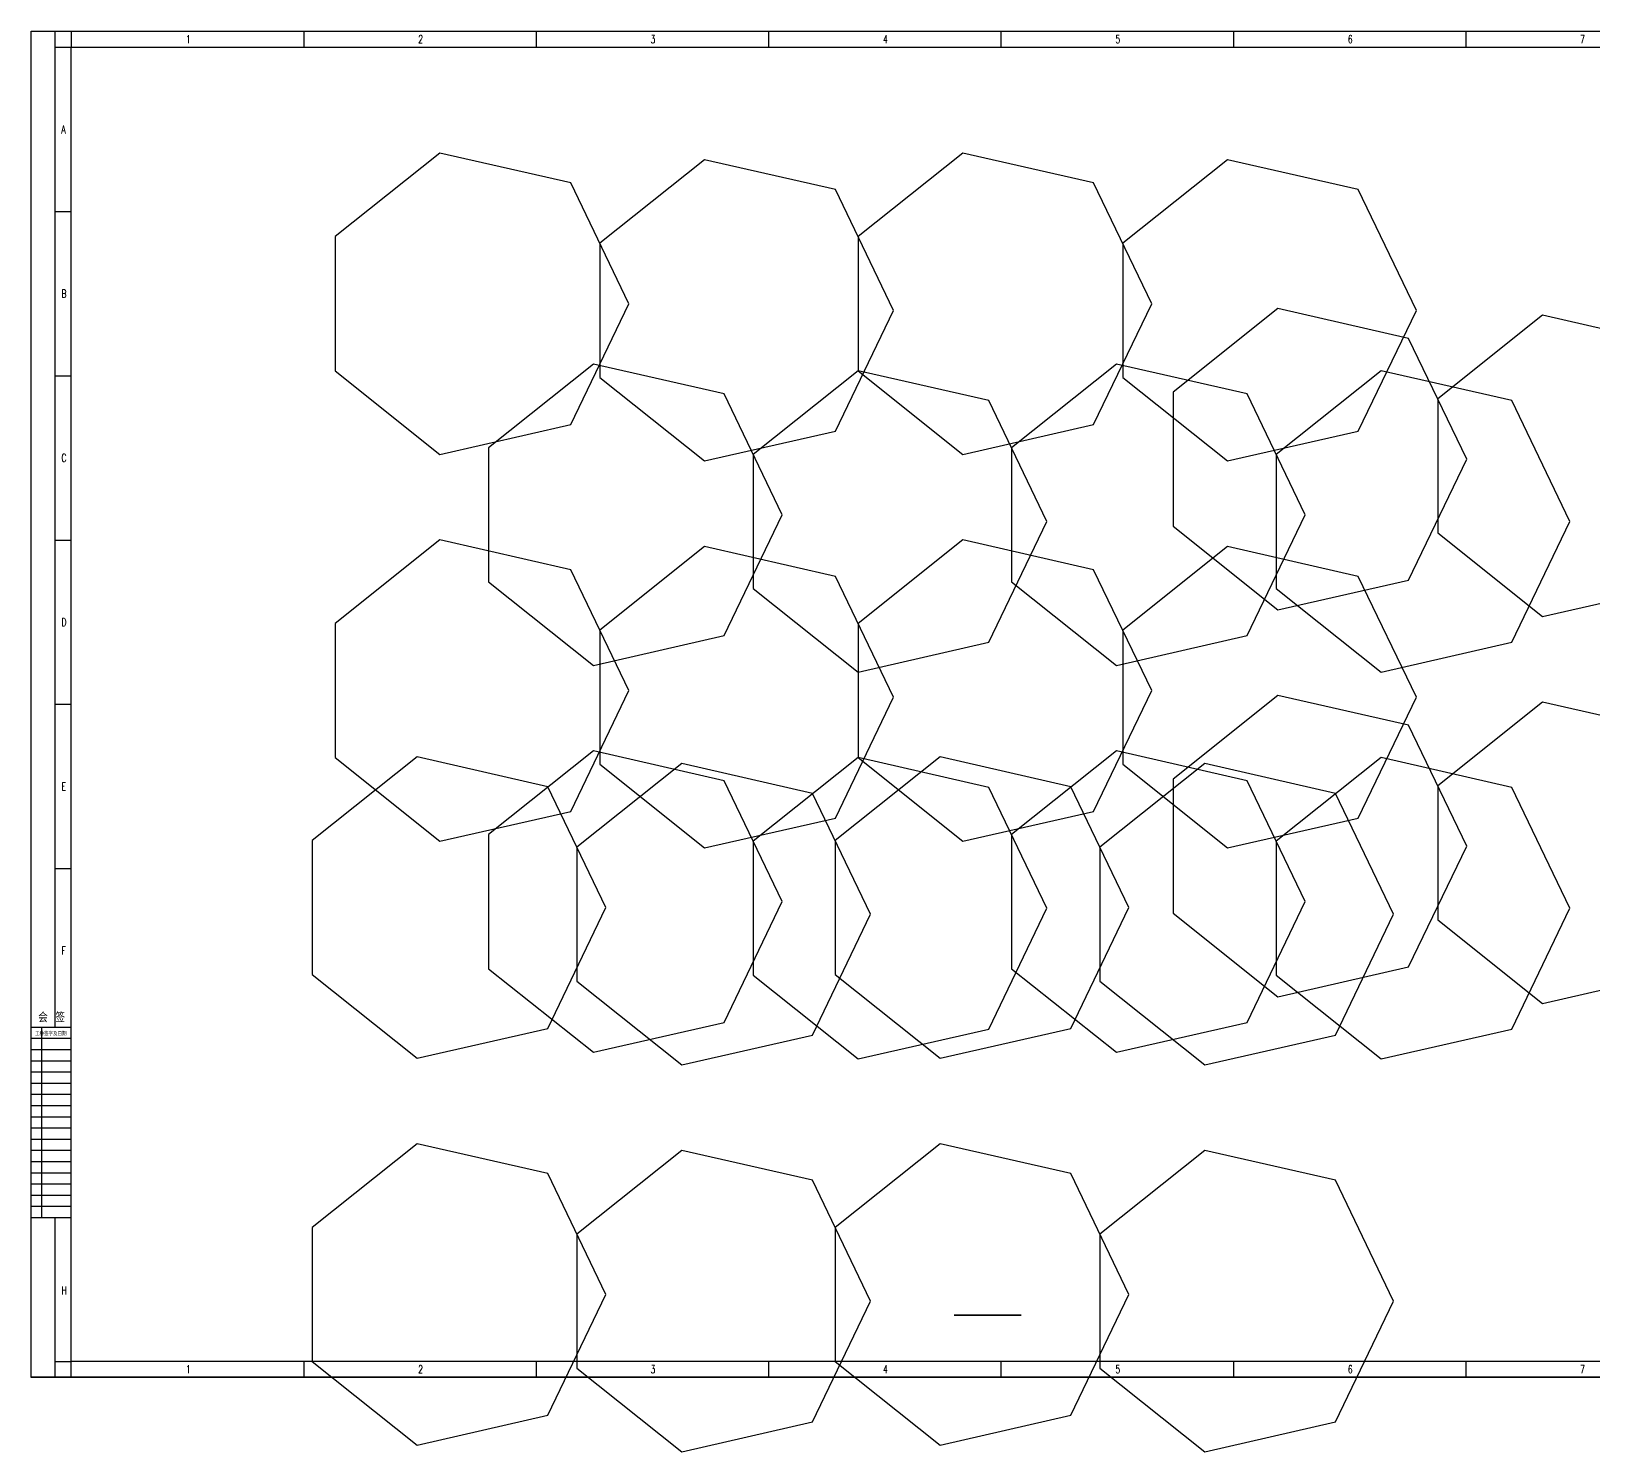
# Model space of a CAD drawing. Extents: x -383207 to 558143, y -95136 to 11777.
# Drawn here: x 415663 to 440067, y -95136 to -72949 of the extents above; entities that cross this region are included whole.
import ezdxf
from ezdxf.enums import TextEntityAlignment as Align

# ---------------------------------------------------------------- set-up
doc = ezdxf.new("R2010")
doc.units = 0
doc.linetypes.add('CONTINOUS', pattern=[0])
doc.layers.get('0').update_dxf_attribs({"linetype": 'CONTINUOUS'})
for name, color, linetype in [('B版云线202106', 2, 'CONTINUOUS'), ('C77(文本)', 7, 'CONTINUOUS'), ('图框', 4, 'CONTINOUS'), ('文字', 4, 'CONTINUOUS')]:
    doc.layers.add(name, color=color, linetype=linetype)
doc.styles.add('HZ', font='TXT.shx', dxfattribs={"width": 0.7, "bigfont": 'hz.shx'})

# ---------------------------------------------------------------- blocks, each defined once
blk = doc.blocks.new('tk1')
at = {"color": 0}
for p, q in [((46134, -557127), (45509, -557127)), ((45676, -560102), (45676, -557127)), ((46134, -557302), (45509, -557302)), ((46134, -557477), (45509, -557477)), ((46134, -557652), (45509, -557652)), ((46134, -557827), (45509, -557827)), ((46134, -558002), (45509, -558002)), ((46134, -558177), (45509, -558177)), ((46134, -558352), (45509, -558352)), ((46134, -558527), (45509, -558527)), ((46134, -558702), (45509, -558702)), ((46134, -558877), (45509, -558877)), ((46134, -559052), (45509, -559052)), ((46134, -559227), (45509, -559227)), ((46134, -559402), (45509, -559402)), ((46134, -559577), (45509, -559577)), ((46134, -559752), (45509, -559752)), ((46134, -559927), (45509, -559927)), ((46134, -560102), (45509, -560102))]:
    blk.add_line(p, q, dxfattribs=at)
at = {"color": 4, "flags": 128}
for points in [[(45509, -562593), (45509, -541568)], [(45509, -541568), (82684, -541568)], [(46134, -541568), (46134, -541818)], [(49764, -541568), (49764, -541818)], [(53394, -541568), (53394, -541818)], [(57024, -541568), (57024, -541818)], [(60654, -541568), (60654, -541818)], [(64284, -541568), (64284, -541818)], [(67914, -541568), (67914, -541818)], [(71544, -541568), (71544, -541818)], [(75174, -541568), (75174, -541818)], [(78804, -541568), (78804, -541818)], [(82434, -541568), (82434, -541818)], [(82684, -541568), (82684, -562593)], [(45884, -541818), (46134, -541818)], [(49764, -562343), (49764, -562593)], [(53394, -562343), (53394, -562593)], [(57024, -562343), (57024, -562593)], [(60654, -562343), (60654, -562593)], [(64284, -562343), (64284, -562593)], [(67914, -562343), (67914, -562593)], [(71544, -562343), (71544, -562593)], [(75174, -562343), (75174, -562593)], [(78804, -562343), (78804, -562593)], [(82684, -562593), (45509, -562593)]]:
    blk.add_lwpolyline(points, dxfattribs=at)
at = {"color": 4}
blk.add_lwpolyline([(45884, -557127), (45884, -541568)], dxfattribs=at)
at = {"flags": 128}
for points in [[(45884, -541818), (46134, -541818)], [(82434, -541818), (82684, -541818)], [(45884, -544383), (46134, -544383)], [(82434, -544383), (82684, -544383)], [(45884, -546949), (46134, -546949)], [(82434, -546949), (82684, -546949)], [(45884, -549515), (46134, -549515)], [(82434, -549515), (82684, -549515)], [(45884, -552080), (46134, -552080)], [(82434, -552080), (82684, -552080)], [(45884, -554646), (46134, -554646)], [(82434, -554646), (82684, -554646)], [(82434, -557211), (82684, -557211)], [(82434, -559777), (82684, -559777)], [(45884, -562343), (46134, -562343)], [(46134, -562593), (46134, -562343)], [(82432, -562593), (82432, -562343)], [(82434, -562343), (82684, -562343)]]:
    blk.add_lwpolyline(points, dxfattribs=at)
blk.add_lwpolyline([(46134, -541818), (82432, -541818), (82432, -562343), (46134, -562343)], close=True)
blk.add_lwpolyline([(45884, -562593), (45884, -560102)])
at = {"layer": 'C77(文本)', "color": 4}
for p in [(77932, -541818), (82432, -554137)]:
    blk.add_line(p, (82432, -541818), dxfattribs=at)
at = {"color": 0, "style": 'HZ', "width": 0.7}
for s, p in [('1', (47922, -541755)), ('2', (51552, -541755)), ('3', (55182, -541755)), ('4', (58812, -541755)), ('5', (62442, -541755)), ('6', (66072, -541755)), ('7', (69702, -541755)), ('8', (73332, -541755)), ('9', (76962, -541755)), ('10', (80592, -541755)), ('A', (45980, -543163)), ('A', (82530, -543163)), ('B', (45980, -545729)), ('B', (82530, -545729)), ('C', (45980, -548294)), ('C', (82530, -548294)), ('D', (45980, -550860)), ('D', (82530, -550860)), ('E', (45980, -553426)), ('E', (82530, -553426)), ('F', (45980, -555991)), ('F', (82530, -555991)), ('G', (82530, -558557)), ('H', (82530, -561123)), ('H', (45980, -561299)), ('1', (47922, -562530)), ('2', (51552, -562530)), ('3', (55182, -562530)), ('4', (58812, -562530)), ('5', (62442, -562530)), ('6', (66072, -562530)), ('7', (69702, -562530)), ('8', (73332, -562530)), ('9', (76962, -562530)), ('10', (80592, -562530))]:
    blk.add_text(s, height=125, dxfattribs=at).set_placement(p)
at = {"color": 0, "style": 'HZ', "width": 0.9}
blk.add_text('会 签  ', height=150, dxfattribs=at).set_placement((45947, -557047), align=Align.CENTER)
at = {"layer": '图框', "color": 3, "style": 'HZ', "width": 0.9}
blk.add_text('工种签字及日期', height=60, dxfattribs=at).set_placement((45814, -557256), align=Align.CENTER)

msp = doc.modelspace()

# ---------------------------------------------------------------- linework, layer by layer
for points in [[(415663.1, -72948.5), (452838.1, -72948.5), (452838.1, -93973.5), (415663.1, -93973.5)], [(424997.4, -77204), (424088.6, -75316.9), (422046.6, -74850.9), (420409.1, -76156.8), (420409.1, -78251.3), (422046.6, -79557.2), (424088.6, -79091.1)], [(433165.3, -77204), (432256.5, -75316.9), (430214.6, -74850.9), (428577, -76156.8), (428577, -78251.3), (430214.6, -79557.2), (432256.5, -79091.1)], [(429131.3, -77307.7), (428222.5, -75420.6), (426180.5, -74954.6), (424543, -76260.5), (424543, -78355), (426180.5, -79660.9), (428222.5, -79194.8)], [(437299.2, -77307.7), (436390.4, -75420.6), (434348.5, -74954.6), (432710.9, -76260.5), (432710.9, -78355), (434348.5, -79660.9), (436390.4, -79194.8)], [(438084.8, -79633.5), (437176, -77746.4), (435134.1, -77280.4), (433496.5, -78586.3), (433496.5, -80680.8), (435134.1, -81986.7), (437176, -81520.6)], [(442218.7, -79737.2), (441310, -77850.1), (439268, -77384.1), (437630.4, -78690), (437630.4, -80784.5), (439268, -82090.4), (441310, -81624.3)], [(427393.9, -80500.7), (426485.1, -78613.6), (424443.1, -78147.5), (422805.6, -79453.4), (422805.6, -81547.9), (424443.1, -82853.8), (426485.1, -82387.8)], [(431527.8, -80604.4), (430619, -78717.3), (428577, -78251.3), (426939.5, -79557.2), (426939.5, -81651.6), (428577, -82957.5), (430619, -82491.5)], [(435561.8, -80500.7), (434653, -78613.6), (432611, -78147.5), (430973.5, -79453.4), (430973.5, -81547.9), (432611, -82853.8), (434653, -82387.8)], [(439695.7, -80604.4), (438786.9, -78717.3), (436744.9, -78251.3), (435107.4, -79557.2), (435107.4, -81651.6), (436744.9, -82957.5), (438786.9, -82491.5)], [(424997.4, -83247), (424088.6, -81359.9), (422046.6, -80893.8), (420409.1, -82199.7), (420409.1, -84294.2), (422046.6, -85600.1), (424088.6, -85134)], [(429131.3, -83350.7), (428222.5, -81463.6), (426180.5, -80997.5), (424543, -82303.4), (424543, -84397.9), (426180.5, -85703.8), (428222.5, -85237.7)], [(433165.3, -83247), (432256.5, -81359.9), (430214.6, -80893.8), (428577, -82199.7), (428577, -84294.2), (430214.6, -85600.1), (432256.5, -85134)], [(437299.2, -83350.7), (436390.4, -81463.6), (434348.5, -80997.5), (432710.9, -82303.4), (432710.9, -84397.9), (434348.5, -85703.8), (436390.4, -85237.7)], [(438084.8, -85676.5), (437176, -83789.4), (435134.1, -83323.3), (433496.5, -84629.2), (433496.5, -86723.7), (435134.1, -88029.6), (437176, -87563.5)], [(442218.7, -85780.2), (441310, -83893.1), (439268, -83427), (437630.4, -84732.9), (437630.4, -86827.4), (439268, -88133.3), (441310, -87667.2)], [(427393.9, -86543.6), (426485.1, -84656.6), (424443.1, -84190.5), (422805.6, -85496.4), (422805.6, -87590.9), (424443.1, -88896.8), (426485.1, -88430.7)], [(435561.8, -86543.6), (434653, -84656.6), (432611, -84190.5), (430973.5, -85496.4), (430973.5, -87590.9), (432611, -88896.8), (434653, -88430.7)], [(424639.8, -86636.2), (423731, -84749.1), (421689, -84283), (420051.5, -85588.9), (420051.5, -87683.4), (421689, -88989.3), (423731, -88523.3)], [(428773.7, -86739.9), (427864.9, -84852.8), (425822.9, -84386.7), (424185.4, -85692.6), (424185.4, -87787.1), (425822.9, -89093), (427864.9, -88627)], [(431527.8, -86647.4), (430619, -84760.3), (428577, -84294.2), (426939.5, -85600.1), (426939.5, -87694.6), (428577, -89000.5), (430619, -88534.4)], [(432807.7, -86636.2), (431898.9, -84749.1), (429857, -84283), (428219.4, -85588.9), (428219.4, -87683.4), (429857, -88989.3), (431898.9, -88523.3)], [(436941.6, -86739.9), (436032.9, -84852.8), (433990.9, -84386.7), (432353.3, -85692.6), (432353.3, -87787.1), (433990.9, -89093), (436032.9, -88627)], [(439695.7, -86647.4), (438786.9, -84760.3), (436744.9, -84294.2), (435107.4, -85600.1), (435107.4, -87694.6), (436744.9, -89000.5), (438786.9, -88534.4)], [(424639.8, -92679.1), (423731, -90792.1), (421689, -90326), (420051.5, -91631.9), (420051.5, -93726.4), (421689, -95032.3), (423731, -94566.2)], [(428773.7, -92782.8), (427864.9, -90895.8), (425822.9, -90429.7), (424185.4, -91735.6), (424185.4, -93830.1), (425822.9, -95136), (427864.9, -94669.9)], [(432807.7, -92679.1), (431898.9, -90792.1), (429857, -90326), (428219.4, -91631.9), (428219.4, -93726.4), (429857, -95032.3), (431898.9, -94566.2)], [(436941.6, -92782.8), (436032.9, -90895.8), (433990.9, -90429.7), (432353.3, -91735.6), (432353.3, -93830.1), (433990.9, -95136), (436032.9, -94669.9)]]:
    msp.add_lwpolyline(points, close=True)
at = {"layer": '文字', "color": 4, "const_width": 25, "flags": 128}
msp.add_lwpolyline([(430074.2, -93002), (431127.6, -93002)], dxfattribs=at)

# ---------------------------------------------------------------- block references
at = {"layer": 'B版云线202106'}
msp.add_blockref('tk1', (370154.3, 468619.2), dxfattribs=at)

doc.saveas('drawing.dxf')
